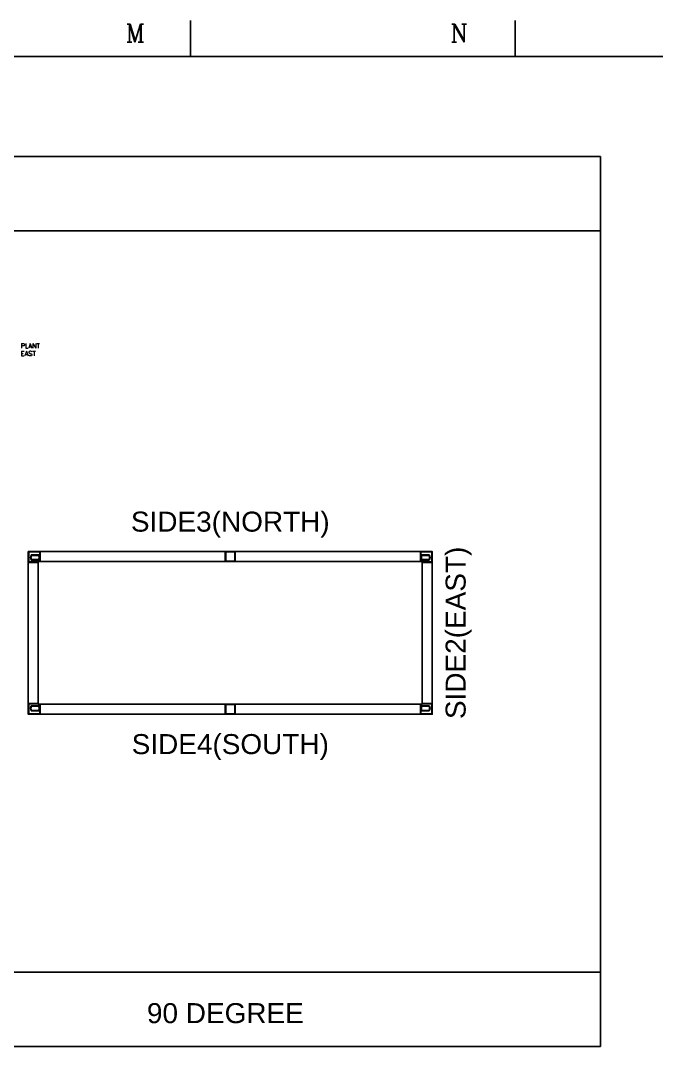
# Model space of a CAD drawing. Header units: millimetres. Extents: x 4133871 to 4440428, y -545651 to -495191.
# Drawn here: x 4419157 to 4426786, y -508120 to -495815 of the extents above; entities that cross this region are included whole.
import ezdxf
from ezdxf.enums import TextEntityAlignment as Align

# ---------------------------------------------------------------- set-up
doc = ezdxf.new("R2010")
doc.units = ezdxf.units.MM
doc.header["$LTSCALE"] = 60
for name, color, linetype in [('1', 7, 'Continuous'), ('C_TEXT_CONTAINER NO', 7, 'Continuous'), ('TAN-TIT', 30, 'Continuous')]:
    doc.layers.add(name, color=color, linetype=linetype)
doc.styles.add('Arial', font='arial.ttf')
doc.styles.add('COM', font='COMPLEX', dxfattribs={"height": 5})
doc.styles.add('RomanS', font='romans.shx', dxfattribs={"bigfont": 'whgtxt.shx'})

# ---------------------------------------------------------------- blocks, each defined once
blk = doc.blocks.new('BORDER')
at = {"layer": 'TAN-TIT'}
for p, q in [((173699, 164680), (173699, 166122)), ((186677, 164680), (186677, 166122)), ((232823, 164680), (4977, 164680))]:
    blk.add_line(p, q, dxfattribs=at)
at = {"layer": 'TAN-TIT', "style": 'COM'}
for s, p in [('M', (171103, 165257)), ('M', (171103, 165257)), ('N', (184082, 165257))]:
    blk.add_text(s, height=721, dxfattribs=at).set_placement(p)

msp = doc.modelspace()

# ---------------------------------------------------------------- linework, layer by layer
for p, q in [((4408114.5, -497447.2), (4426114.5, -497447.2)), ((4426114.5, -508120.2), (4426114.5, -497447.2)), ((4408114.5, -498336.6), (4426114.5, -498336.6)), ((4426114.5, -507230.7), (4408114.5, -507230.7)), ((4426114.5, -508120.2), (4408114.5, -508120.2))]:
    msp.add_line(p, q)
at = {"color": 3}
for p, q in [((4419250.1, -502184.2), (4419379.7, -502184.2)), ((4419250.1, -502184.2), (4419392.5, -502184.2)), ((4419250.1, -502184.2), (4419392.5, -502184.2)), ((4419250.1, -502184.2), (4419250.1, -502313.8)), ((4419250.1, -504134.6), (4419250.1, -502184.2)), ((4421778.5, -502184.2), (4421658.5, -502184.2)), ((4424096.5, -502184.2), (4423954.1, -502184.2)), ((4419370.1, -502313.8), (4419370.1, -502304.2)), ((4419392.5, -502304.2), (4419370.1, -502304.2)), ((4423954.1, -502304.2), (4419392.5, -502304.2)), ((4423954.1, -502304.2), (4423976.5, -502304.2)), ((4423976.5, -502313.8), (4423976.5, -502304.2)), ((4419370.1, -504005), (4419370.1, -502313.8)), ((4423976.5, -502313.8), (4423976.5, -504005)), ((4419250.1, -504134.6), (4419250.1, -504005)), ((4419370.1, -504005), (4419370.1, -504014.6)), ((4419392.5, -504014.6), (4419370.1, -504014.6)), ((4419392.5, -504014.6), (4423954.1, -504014.6)), ((4423954.1, -504014.6), (4423976.5, -504014.6)), ((4423976.5, -504005), (4423976.5, -504014.6))]:
    msp.add_line(p, q, dxfattribs=at)
at = {"color": 3, "linetype": 'Continuous'}
for p, q in [((4419254.9, -502189), (4419254.9, -502189)), ((4419254.9, -502189), (4419254.9, -502189)), ((4419266.5, -502189), (4419266.5, -502184.2)), ((4419266.5, -502189), (4419387.7, -502189)), ((4419387.7, -502189), (4419387.7, -502184.2)), ((4419392.5, -502189), (4419387.7, -502189)), ((4419387.7, -502189), (4419387.7, -502304.2)), ((4419392.5, -502304.2), (4419392.5, -502184.2)), ((4423954.1, -502304.2), (4423954.1, -502184.2)), ((4423954.1, -502189), (4423958.9, -502189)), ((4423958.9, -502189), (4423958.9, -502184.2)), ((4423958.9, -502189), (4423958.9, -502304.2)), ((4424080.1, -502189), (4423958.9, -502189)), ((4424080.1, -502189), (4424080.1, -502184.2)), ((4424091.7, -502189), (4424091.7, -502189)), ((4424091.7, -502189), (4424091.7, -502189)), ((4419254.9, -502200.6), (4419250.1, -502200.6)), ((4419250.1, -502309), (4419254.9, -502309)), ((4419254.9, -502309), (4419254.9, -502200.6)), ((4419254.9, -502313.8), (4419254.9, -502309)), ((4419370.1, -502309), (4419254.9, -502309)), ((4419376.6, -502225.2), (4419286.1, -502225.2)), ((4419286.1, -502285.6), (4419376.6, -502285.6)), ((4419288.7, -502230), (4419373.9, -502230)), ((4419373.9, -502280.8), (4419288.7, -502280.8)), ((4423970.1, -502225.2), (4424060.6, -502225.2)), ((4424060.6, -502285.6), (4423970.1, -502285.6)), ((4424057.9, -502230), (4423972.7, -502230)), ((4423972.7, -502280.8), (4424057.9, -502280.8)), ((4423976.5, -502309), (4424091.7, -502309)), ((4424091.7, -502200.6), (4424096.5, -502200.6)), ((4424091.7, -502309), (4424091.7, -502200.6)), ((4424096.5, -502309), (4424091.7, -502309)), ((4424091.7, -502313.8), (4424091.7, -502309)), ((4419370.1, -502313.8), (4419250.1, -502313.8)), ((4423976.5, -502313.8), (4424096.5, -502313.8)), ((4419370.1, -504005), (4419250.1, -504005)), ((4419250.1, -504009.8), (4419254.9, -504009.8)), ((4419254.9, -504005), (4419254.9, -504009.8)), ((4419370.1, -504009.8), (4419254.9, -504009.8)), ((4419254.9, -504009.8), (4419254.9, -504118.2)), ((4419286.1, -504033.2), (4419376.6, -504033.2)), ((4419387.7, -504129.8), (4419387.7, -504014.6)), ((4419392.5, -504014.6), (4419392.5, -504134.6)), ((4423954.1, -504014.6), (4423954.1, -504134.6)), ((4423958.9, -504129.8), (4423958.9, -504014.6)), ((4424060.6, -504033.2), (4423970.1, -504033.2)), ((4423976.5, -504005), (4424096.5, -504005)), ((4423976.5, -504009.8), (4424091.7, -504009.8)), ((4424091.7, -504005), (4424091.7, -504009.8)), ((4424096.5, -504009.8), (4424091.7, -504009.8)), ((4424091.7, -504009.8), (4424091.7, -504118.2)), ((4419254.9, -504118.2), (4419250.1, -504118.2)), ((4419254.9, -504129.8), (4419254.9, -504129.8)), ((4419254.9, -504129.8), (4419254.9, -504129.8)), ((4419266.5, -504129.8), (4419266.5, -504134.6)), ((4419266.5, -504129.8), (4419387.7, -504129.8)), ((4419376.6, -504093.6), (4419286.1, -504093.6)), ((4419373.9, -504038), (4419288.7, -504038)), ((4419288.7, -504088.8), (4419373.9, -504088.8)), ((4419392.5, -504129.8), (4419387.7, -504129.8)), ((4419387.7, -504129.8), (4419387.7, -504134.6)), ((4423954.1, -504129.8), (4423958.9, -504129.8)), ((4423958.9, -504129.8), (4423958.9, -504134.6)), ((4424080.1, -504129.8), (4423958.9, -504129.8)), ((4423970.1, -504093.6), (4424060.6, -504093.6)), ((4423972.7, -504038), (4424057.9, -504038)), ((4424057.9, -504088.8), (4423972.7, -504088.8)), ((4424080.1, -504129.8), (4424080.1, -504134.6)), ((4424091.7, -504118.2), (4424096.5, -504118.2)), ((4424091.7, -504129.8), (4424091.7, -504129.8)), ((4424091.7, -504129.8), (4424091.7, -504129.8))]:
    msp.add_line(p, q, dxfattribs=at)
at = {"color": 3}
for points in [[(4419250.1, -502184.2), (4419250.1, -504134.6), (4424096.5, -504134.6), (4424096.5, -502184.2)], [(4421613.3, -502184.2), (4421733.3, -502184.2), (4421733.3, -502304.2), (4421613.3, -502304.2)], [(4421618.1, -502189), (4421728.5, -502189), (4421728.5, -502299.4), (4421618.1, -502299.4)], [(4421613.3, -504014.6), (4421733.3, -504014.6), (4421733.3, -504134.6), (4421613.3, -504134.6)], [(4421618.1, -504019.4), (4421728.5, -504019.4), (4421728.5, -504129.8), (4421618.1, -504129.8)]]:
    msp.add_lwpolyline(points, close=True, dxfattribs=at)
at = {"color": 3, "linetype": 'Continuous'}
for centre, radius, start, end in [((4419266.5, -502200.6), 16.4, 90, 180), ((4419266.5, -502200.6), 11.6, 90, 180), ((4419387.7, -502189), 4.8, 0, 90), ((4423958.9, -502189), 4.8, 90, 180), ((4424080.1, -502200.6), 16.4, 0, 90), ((4424080.1, -502200.6), 11.6, 0, 90), ((4419254.9, -502309), 4.8, 180, 270), ((4419331.3, -502255.4), 54.4, 146.27916, 213.72084), ((4419331.3, -502255.4), 49.6, 149.1964, 210.8036), ((4419331.3, -502255.4), 49.6, 329.1964, 30.8036), ((4419331.3, -502255.4), 54.4, 326.27916, 33.72084), ((4424015.3, -502255.4), 54.4, 146.27916, 213.72084), ((4424015.3, -502255.4), 49.6, 149.1964, 210.8036), ((4424015.3, -502255.4), 49.6, 329.1964, 30.8036), ((4424015.3, -502255.4), 54.4, 326.27916, 33.72084), ((4424091.7, -502309), 4.8, 270, 0), ((4419254.9, -504009.8), 4.8, 90, 180), ((4419331.3, -504063.4), 54.4, 146.27916, 213.72084), ((4419331.3, -504063.4), 54.4, 326.27916, 33.72084), ((4424015.3, -504063.4), 54.4, 146.27916, 213.72084), ((4424015.3, -504063.4), 54.4, 326.27916, 33.72084), ((4424091.7, -504009.8), 4.8, 0, 90), ((4419266.5, -504118.2), 16.4, 180, 270), ((4419266.5, -504118.2), 11.6, 180, 270), ((4419331.3, -504063.4), 49.6, 149.1964, 210.8036), ((4419331.3, -504063.4), 49.6, 329.1964, 30.8036), ((4419387.7, -504129.8), 4.8, 270, 0), ((4423958.9, -504129.8), 4.8, 180, 270), ((4424015.3, -504063.4), 49.6, 149.1964, 210.8036), ((4424015.3, -504063.4), 49.6, 329.1964, 30.8036), ((4424080.1, -504118.2), 16.4, 270, 0), ((4424080.1, -504118.2), 11.6, 270, 0)]:
    msp.add_arc(centre, radius, start, end, dxfattribs=at)
for points, knots in [([(4419286.1, -502225.2), (4419286.1, -502225.2), (4419286.1, -502225.2), (4419286.1, -502225.3), (4419286.2, -502225.3), (4419286.2, -502225.4), (4419286.2, -502225.5), (4419286.3, -502225.6), (4419286.4, -502225.8), (4419286.5, -502225.9), (4419286.6, -502226.2), (4419286.7, -502226.4), (4419286.8, -502226.6), (4419286.9, -502226.7), (4419286.9, -502226.8), (4419286.9, -502226.8), (4419287, -502226.9), (4419287, -502226.9), (4419287.1, -502227.1), (4419287.2, -502227.2), (4419287.3, -502227.5), (4419287.4, -502227.6), (4419287.5, -502227.9), (4419287.6, -502228), (4419287.7, -502228.2), (4419287.7, -502228.2), (4419287.7, -502228.3), (4419287.8, -502228.3), (4419287.8, -502228.4), (4419287.8, -502228.4), (4419287.9, -502228.6), (4419288, -502228.7), (4419288.1, -502228.9), (4419288.2, -502229), (4419288.2, -502229.1), (4419288.2, -502229.2), (4419288.3, -502229.2), (4419288.3, -502229.2), (4419288.3, -502229.3), (4419288.3, -502229.3), (4419288.4, -502229.5), (4419288.5, -502229.5), (4419288.5, -502229.7), (4419288.6, -502229.7), (4419288.6, -502229.8), (4419288.6, -502229.8), (4419288.6, -502229.8), (4419288.6, -502229.8), (4419288.6, -502229.9), (4419288.7, -502229.9), (4419288.7, -502229.9), (4419288.7, -502230), (4419288.7, -502230), (4419288.7, -502230)], [0, 0, 0, 0, 0.0078196, 0.0078196, 0.0156393, 0.0312785, 0.0312785, 0.062557, 0.062557, 0.125114, 0.125114, 0.1876711, 0.1876711, 0.2189496, 0.2189496, 0.2345888, 0.2345888, 0.2502281, 0.2502281, 0.3127851, 0.3127851, 0.3753421, 0.3753421, 0.4378991, 0.4378991, 0.4535384, 0.4535384, 0.4691776, 0.4691776, 0.5004562, 0.5004562, 0.5630132, 0.5630132, 0.6255702, 0.6255702, 0.6412095, 0.6412095, 0.6568487, 0.6568487, 0.6881272, 0.6881272, 0.7506842, 0.7506842, 0.8132413, 0.8132413, 0.8288805, 0.8288805, 0.8445198, 0.8445198, 0.8757983, 0.8757983, 0.9383553, 1, 1, 1, 1]), ([(4419288.7, -502280.8), (4419288.7, -502280.8), (4419288.7, -502280.9), (4419288.7, -502280.9), (4419288.7, -502280.9), (4419288.6, -502281), (4419288.6, -502281), (4419288.6, -502281), (4419288.6, -502281), (4419288.6, -502281), (4419288.6, -502281.1), (4419288.5, -502281.2), (4419288.5, -502281.3), (4419288.4, -502281.4), (4419288.3, -502281.5), (4419288.3, -502281.5), (4419288.3, -502281.6), (4419288.3, -502281.6), (4419288.2, -502281.7), (4419288.2, -502281.7), (4419288.2, -502281.8), (4419288.1, -502281.9), (4419288, -502282.1), (4419287.9, -502282.2), (4419287.8, -502282.4), (4419287.8, -502282.4), (4419287.8, -502282.5), (4419287.7, -502282.6), (4419287.7, -502282.6), (4419287.7, -502282.7), (4419287.6, -502282.8), (4419287.5, -502282.9), (4419287.4, -502283.2), (4419287.3, -502283.3), (4419287.2, -502283.6), (4419287.1, -502283.7), (4419287, -502283.9), (4419287, -502283.9), (4419286.9, -502284), (4419286.9, -502284), (4419286.9, -502284.1), (4419286.8, -502284.2), (4419286.7, -502284.4), (4419286.6, -502284.6), (4419286.5, -502284.9), (4419286.4, -502285), (4419286.3, -502285.2), (4419286.2, -502285.3), (4419286.2, -502285.4), (4419286.2, -502285.5), (4419286.1, -502285.5), (4419286.1, -502285.6), (4419286.1, -502285.6), (4419286.1, -502285.6)], [0, 0, 0, 0, 0.0620604, 0.1245897, 0.1245897, 0.1558543, 0.1558543, 0.1714867, 0.1714867, 0.187119, 0.187119, 0.2496483, 0.2496483, 0.3121776, 0.3121776, 0.3434423, 0.3434423, 0.3590746, 0.3590746, 0.3747069, 0.3747069, 0.4372362, 0.4372362, 0.4997655, 0.4997655, 0.5310302, 0.5310302, 0.5466625, 0.5466625, 0.5622948, 0.5622948, 0.6248242, 0.6248242, 0.6873535, 0.6873535, 0.7498828, 0.7498828, 0.7655151, 0.7655151, 0.7811474, 0.7811474, 0.8124121, 0.8124121, 0.8749414, 0.8749414, 0.9374707, 0.9374707, 0.9687353, 0.9687353, 0.9843677, 0.9921838, 0.9921838, 1, 1, 1, 1]), ([(4419376.6, -502225.2), (4419376.6, -502225.2), (4419376.6, -502225.2), (4419376.5, -502225.3), (4419376.5, -502225.3), (4419376.5, -502225.4), (4419376.4, -502225.5), (4419376.4, -502225.6), (4419376.3, -502225.8), (4419376.2, -502225.9), (4419376, -502226.2), (4419375.9, -502226.4), (4419375.8, -502226.6), (4419375.8, -502226.7), (4419375.7, -502226.8), (4419375.7, -502226.8), (4419375.7, -502226.9), (4419375.7, -502226.9), (4419375.6, -502227.1), (4419375.5, -502227.2), (4419375.3, -502227.5), (4419375.3, -502227.6), (4419375.1, -502227.9), (4419375, -502228), (4419375, -502228.2), (4419374.9, -502228.2), (4419374.9, -502228.3), (4419374.9, -502228.3), (4419374.8, -502228.4), (4419374.8, -502228.4), (4419374.7, -502228.6), (4419374.7, -502228.7), (4419374.5, -502228.9), (4419374.5, -502229), (4419374.4, -502229.1), (4419374.4, -502229.2), (4419374.4, -502229.2), (4419374.4, -502229.2), (4419374.3, -502229.3), (4419374.3, -502229.3), (4419374.2, -502229.5), (4419374.2, -502229.5), (4419374.1, -502229.7), (4419374.1, -502229.7), (4419374.1, -502229.8), (4419374.1, -502229.8), (4419374, -502229.8), (4419374, -502229.8), (4419374, -502229.9), (4419374, -502229.9), (4419374, -502229.9), (4419374, -502230), (4419373.9, -502230), (4419373.9, -502230)], [0, 0, 0, 0, 0.0078196, 0.0078196, 0.0156393, 0.0312785, 0.0312785, 0.062557, 0.062557, 0.125114, 0.125114, 0.1876711, 0.1876711, 0.2189496, 0.2189496, 0.2345888, 0.2345888, 0.2502281, 0.2502281, 0.3127851, 0.3127851, 0.3753421, 0.3753421, 0.4378991, 0.4378991, 0.4535384, 0.4535384, 0.4691776, 0.4691776, 0.5004562, 0.5004562, 0.5630132, 0.5630132, 0.6255702, 0.6255702, 0.6412095, 0.6412095, 0.6568487, 0.6568487, 0.6881272, 0.6881272, 0.7506842, 0.7506842, 0.8132413, 0.8132413, 0.8288805, 0.8288805, 0.8445198, 0.8445198, 0.8757983, 0.8757983, 0.9383553, 1, 1, 1, 1]), ([(4419373.9, -502280.8), (4419373.9, -502280.8), (4419374, -502280.9), (4419374, -502280.9), (4419374, -502280.9), (4419374, -502281), (4419374, -502281), (4419374, -502281), (4419374.1, -502281), (4419374.1, -502281), (4419374.1, -502281.1), (4419374.1, -502281.2), (4419374.2, -502281.3), (4419374.2, -502281.4), (4419374.3, -502281.5), (4419374.3, -502281.5), (4419374.4, -502281.6), (4419374.4, -502281.6), (4419374.4, -502281.7), (4419374.4, -502281.7), (4419374.5, -502281.8), (4419374.5, -502281.9), (4419374.7, -502282.1), (4419374.7, -502282.2), (4419374.8, -502282.4), (4419374.8, -502282.4), (4419374.9, -502282.5), (4419374.9, -502282.6), (4419374.9, -502282.6), (4419375, -502282.7), (4419375, -502282.8), (4419375.1, -502282.9), (4419375.3, -502283.2), (4419375.3, -502283.3), (4419375.5, -502283.6), (4419375.6, -502283.7), (4419375.7, -502283.9), (4419375.7, -502283.9), (4419375.7, -502284), (4419375.7, -502284), (4419375.8, -502284.1), (4419375.8, -502284.2), (4419375.9, -502284.4), (4419376, -502284.6), (4419376.2, -502284.9), (4419376.3, -502285), (4419376.4, -502285.2), (4419376.4, -502285.3), (4419376.5, -502285.4), (4419376.5, -502285.5), (4419376.5, -502285.5), (4419376.6, -502285.6), (4419376.6, -502285.6), (4419376.6, -502285.6)], [0, 0, 0, 0, 0.0620604, 0.1245897, 0.1245897, 0.1558543, 0.1558543, 0.1714867, 0.1714867, 0.187119, 0.187119, 0.2496483, 0.2496483, 0.3121776, 0.3121776, 0.3434423, 0.3434423, 0.3590746, 0.3590746, 0.3747069, 0.3747069, 0.4372362, 0.4372362, 0.4997655, 0.4997655, 0.5310302, 0.5310302, 0.5466625, 0.5466625, 0.5622948, 0.5622948, 0.6248242, 0.6248242, 0.6873535, 0.6873535, 0.7498828, 0.7498828, 0.7655151, 0.7655151, 0.7811474, 0.7811474, 0.8124121, 0.8124121, 0.8749414, 0.8749414, 0.9374707, 0.9374707, 0.9687353, 0.9687353, 0.9843677, 0.9921838, 0.9921838, 1, 1, 1, 1]), ([(4423970.1, -502225.2), (4423970.1, -502225.2), (4423970.1, -502225.2), (4423970.1, -502225.3), (4423970.2, -502225.3), (4423970.2, -502225.4), (4423970.2, -502225.5), (4423970.3, -502225.6), (4423970.4, -502225.8), (4423970.5, -502225.9), (4423970.6, -502226.2), (4423970.7, -502226.4), (4423970.8, -502226.6), (4423970.9, -502226.7), (4423970.9, -502226.8), (4423970.9, -502226.8), (4423971, -502226.9), (4423971, -502226.9), (4423971.1, -502227.1), (4423971.2, -502227.2), (4423971.3, -502227.5), (4423971.4, -502227.6), (4423971.5, -502227.9), (4423971.6, -502228), (4423971.7, -502228.2), (4423971.7, -502228.2), (4423971.7, -502228.3), (4423971.8, -502228.3), (4423971.8, -502228.4), (4423971.8, -502228.4), (4423971.9, -502228.6), (4423972, -502228.7), (4423972.1, -502228.9), (4423972.2, -502229), (4423972.2, -502229.1), (4423972.2, -502229.2), (4423972.3, -502229.2), (4423972.3, -502229.2), (4423972.3, -502229.3), (4423972.3, -502229.3), (4423972.4, -502229.5), (4423972.5, -502229.5), (4423972.5, -502229.7), (4423972.6, -502229.7), (4423972.6, -502229.8), (4423972.6, -502229.8), (4423972.6, -502229.8), (4423972.6, -502229.8), (4423972.6, -502229.9), (4423972.7, -502229.9), (4423972.7, -502229.9), (4423972.7, -502230), (4423972.7, -502230), (4423972.7, -502230)], [0, 0, 0, 0, 0.0078196, 0.0078196, 0.0156393, 0.0312785, 0.0312785, 0.062557, 0.062557, 0.125114, 0.125114, 0.1876711, 0.1876711, 0.2189496, 0.2189496, 0.2345888, 0.2345888, 0.2502281, 0.2502281, 0.3127851, 0.3127851, 0.3753421, 0.3753421, 0.4378991, 0.4378991, 0.4535384, 0.4535384, 0.4691776, 0.4691776, 0.5004562, 0.5004562, 0.5630132, 0.5630132, 0.6255702, 0.6255702, 0.6412095, 0.6412095, 0.6568487, 0.6568487, 0.6881272, 0.6881272, 0.7506842, 0.7506842, 0.8132413, 0.8132413, 0.8288805, 0.8288805, 0.8445198, 0.8445198, 0.8757983, 0.8757983, 0.9383553, 1, 1, 1, 1]), ([(4423972.7, -502280.8), (4423972.7, -502280.8), (4423972.7, -502280.9), (4423972.7, -502280.9), (4423972.7, -502280.9), (4423972.6, -502281), (4423972.6, -502281), (4423972.6, -502281), (4423972.6, -502281), (4423972.6, -502281), (4423972.6, -502281.1), (4423972.5, -502281.2), (4423972.5, -502281.3), (4423972.4, -502281.4), (4423972.3, -502281.5), (4423972.3, -502281.5), (4423972.3, -502281.6), (4423972.3, -502281.6), (4423972.2, -502281.7), (4423972.2, -502281.7), (4423972.2, -502281.8), (4423972.1, -502281.9), (4423972, -502282.1), (4423971.9, -502282.2), (4423971.8, -502282.4), (4423971.8, -502282.4), (4423971.8, -502282.5), (4423971.7, -502282.6), (4423971.7, -502282.6), (4423971.7, -502282.7), (4423971.6, -502282.8), (4423971.5, -502282.9), (4423971.4, -502283.2), (4423971.3, -502283.3), (4423971.2, -502283.6), (4423971.1, -502283.7), (4423971, -502283.9), (4423971, -502283.9), (4423970.9, -502284), (4423970.9, -502284), (4423970.9, -502284.1), (4423970.8, -502284.2), (4423970.7, -502284.4), (4423970.6, -502284.6), (4423970.5, -502284.9), (4423970.4, -502285), (4423970.3, -502285.2), (4423970.2, -502285.3), (4423970.2, -502285.4), (4423970.2, -502285.5), (4423970.1, -502285.5), (4423970.1, -502285.6), (4423970.1, -502285.6), (4423970.1, -502285.6)], [0, 0, 0, 0, 0.0620604, 0.1245897, 0.1245897, 0.1558543, 0.1558543, 0.1714867, 0.1714867, 0.187119, 0.187119, 0.2496483, 0.2496483, 0.3121776, 0.3121776, 0.3434423, 0.3434423, 0.3590746, 0.3590746, 0.3747069, 0.3747069, 0.4372362, 0.4372362, 0.4997655, 0.4997655, 0.5310302, 0.5310302, 0.5466625, 0.5466625, 0.5622948, 0.5622948, 0.6248242, 0.6248242, 0.6873535, 0.6873535, 0.7498828, 0.7498828, 0.7655151, 0.7655151, 0.7811474, 0.7811474, 0.8124121, 0.8124121, 0.8749414, 0.8749414, 0.9374707, 0.9374707, 0.9687353, 0.9687353, 0.9843677, 0.9921838, 0.9921838, 1, 1, 1, 1]), ([(4424060.6, -502225.2), (4424060.6, -502225.2), (4424060.6, -502225.2), (4424060.5, -502225.3), (4424060.5, -502225.3), (4424060.5, -502225.4), (4424060.4, -502225.5), (4424060.4, -502225.6), (4424060.3, -502225.8), (4424060.2, -502225.9), (4424060, -502226.2), (4424059.9, -502226.4), (4424059.8, -502226.6), (4424059.8, -502226.7), (4424059.7, -502226.8), (4424059.7, -502226.8), (4424059.7, -502226.9), (4424059.7, -502226.9), (4424059.6, -502227.1), (4424059.5, -502227.2), (4424059.3, -502227.5), (4424059.3, -502227.6), (4424059.1, -502227.9), (4424059, -502228), (4424059, -502228.2), (4424058.9, -502228.2), (4424058.9, -502228.3), (4424058.9, -502228.3), (4424058.8, -502228.4), (4424058.8, -502228.4), (4424058.7, -502228.6), (4424058.7, -502228.7), (4424058.5, -502228.9), (4424058.5, -502229), (4424058.4, -502229.1), (4424058.4, -502229.2), (4424058.4, -502229.2), (4424058.4, -502229.2), (4424058.3, -502229.3), (4424058.3, -502229.3), (4424058.2, -502229.5), (4424058.2, -502229.5), (4424058.1, -502229.7), (4424058.1, -502229.7), (4424058.1, -502229.8), (4424058, -502229.8), (4424058, -502229.8), (4424058, -502229.8), (4424058, -502229.9), (4424058, -502229.9), (4424058, -502229.9), (4424058, -502230), (4424057.9, -502230), (4424057.9, -502230)], [0, 0, 0, 0, 0.0078196, 0.0078196, 0.0156393, 0.0312785, 0.0312785, 0.062557, 0.062557, 0.125114, 0.125114, 0.1876711, 0.1876711, 0.2189496, 0.2189496, 0.2345888, 0.2345888, 0.2502281, 0.2502281, 0.3127851, 0.3127851, 0.3753421, 0.3753421, 0.4378991, 0.4378991, 0.4535384, 0.4535384, 0.4691776, 0.4691776, 0.5004562, 0.5004562, 0.5630132, 0.5630132, 0.6255702, 0.6255702, 0.6412095, 0.6412095, 0.6568487, 0.6568487, 0.6881272, 0.6881272, 0.7506842, 0.7506842, 0.8132413, 0.8132413, 0.8288805, 0.8288805, 0.8445198, 0.8445198, 0.8757983, 0.8757983, 0.9383553, 1, 1, 1, 1]), ([(4424057.9, -502280.8), (4424057.9, -502280.8), (4424058, -502280.9), (4424058, -502280.9), (4424058, -502280.9), (4424058, -502281), (4424058, -502281), (4424058, -502281), (4424058, -502281), (4424058.1, -502281), (4424058.1, -502281.1), (4424058.1, -502281.2), (4424058.2, -502281.3), (4424058.2, -502281.4), (4424058.3, -502281.5), (4424058.3, -502281.5), (4424058.4, -502281.6), (4424058.4, -502281.6), (4424058.4, -502281.7), (4424058.4, -502281.7), (4424058.5, -502281.8), (4424058.5, -502281.9), (4424058.7, -502282.1), (4424058.7, -502282.2), (4424058.8, -502282.4), (4424058.8, -502282.4), (4424058.9, -502282.5), (4424058.9, -502282.6), (4424058.9, -502282.6), (4424059, -502282.7), (4424059, -502282.8), (4424059.1, -502282.9), (4424059.3, -502283.2), (4424059.3, -502283.3), (4424059.5, -502283.6), (4424059.6, -502283.7), (4424059.7, -502283.9), (4424059.7, -502283.9), (4424059.7, -502284), (4424059.7, -502284), (4424059.8, -502284.1), (4424059.8, -502284.2), (4424059.9, -502284.4), (4424060, -502284.6), (4424060.2, -502284.9), (4424060.3, -502285), (4424060.4, -502285.2), (4424060.4, -502285.3), (4424060.5, -502285.4), (4424060.5, -502285.5), (4424060.5, -502285.5), (4424060.6, -502285.6), (4424060.6, -502285.6), (4424060.6, -502285.6)], [0, 0, 0, 0, 0.0620604, 0.1245897, 0.1245897, 0.1558543, 0.1558543, 0.1714867, 0.1714867, 0.187119, 0.187119, 0.2496483, 0.2496483, 0.3121776, 0.3121776, 0.3434423, 0.3434423, 0.3590746, 0.3590746, 0.3747069, 0.3747069, 0.4372362, 0.4372362, 0.4997655, 0.4997655, 0.5310302, 0.5310302, 0.5466625, 0.5466625, 0.5622948, 0.5622948, 0.6248242, 0.6248242, 0.6873535, 0.6873535, 0.7498828, 0.7498828, 0.7655151, 0.7655151, 0.7811474, 0.7811474, 0.8124121, 0.8124121, 0.8749414, 0.8749414, 0.9374707, 0.9374707, 0.9687353, 0.9687353, 0.9843677, 0.9921838, 0.9921838, 1, 1, 1, 1]), ([(4419288.7, -504038), (4419288.7, -504038), (4419288.7, -504038), (4419288.7, -504037.9), (4419288.7, -504037.9), (4419288.6, -504037.9), (4419288.6, -504037.8), (4419288.6, -504037.8), (4419288.6, -504037.8), (4419288.6, -504037.8), (4419288.6, -504037.7), (4419288.5, -504037.7), (4419288.5, -504037.5), (4419288.4, -504037.5), (4419288.3, -504037.3), (4419288.3, -504037.3), (4419288.3, -504037.2), (4419288.3, -504037.2), (4419288.2, -504037.2), (4419288.2, -504037.1), (4419288.2, -504037), (4419288.1, -504036.9), (4419288, -504036.7), (4419287.9, -504036.6), (4419287.8, -504036.4), (4419287.8, -504036.4), (4419287.8, -504036.3), (4419287.7, -504036.3), (4419287.7, -504036.2), (4419287.7, -504036.2), (4419287.6, -504036), (4419287.5, -504035.9), (4419287.4, -504035.6), (4419287.3, -504035.5), (4419287.2, -504035.2), (4419287.1, -504035.1), (4419287, -504034.9), (4419287, -504034.9), (4419286.9, -504034.8), (4419286.9, -504034.8), (4419286.9, -504034.7), (4419286.8, -504034.6), (4419286.7, -504034.4), (4419286.6, -504034.2), (4419286.5, -504033.9), (4419286.4, -504033.8), (4419286.3, -504033.6), (4419286.2, -504033.5), (4419286.2, -504033.4), (4419286.2, -504033.3), (4419286.1, -504033.3), (4419286.1, -504033.2), (4419286.1, -504033.2), (4419286.1, -504033.2)], [0, 0, 0, 0, 0.0620604, 0.1245897, 0.1245897, 0.1558543, 0.1558543, 0.1714867, 0.1714867, 0.187119, 0.187119, 0.2496483, 0.2496483, 0.3121776, 0.3121776, 0.3434423, 0.3434423, 0.3590746, 0.3590746, 0.3747069, 0.3747069, 0.4372362, 0.4372362, 0.4997655, 0.4997655, 0.5310302, 0.5310302, 0.5466625, 0.5466625, 0.5622948, 0.5622948, 0.6248242, 0.6248242, 0.6873535, 0.6873535, 0.7498828, 0.7498828, 0.7655151, 0.7655151, 0.7811474, 0.7811474, 0.8124121, 0.8124121, 0.8749414, 0.8749414, 0.9374707, 0.9374707, 0.9687353, 0.9687353, 0.9843677, 0.9921838, 0.9921838, 1, 1, 1, 1]), ([(4419373.9, -504038), (4419373.9, -504038), (4419374, -504038), (4419374, -504037.9), (4419374, -504037.9), (4419374, -504037.9), (4419374, -504037.8), (4419374, -504037.8), (4419374.1, -504037.8), (4419374.1, -504037.8), (4419374.1, -504037.7), (4419374.1, -504037.7), (4419374.2, -504037.5), (4419374.2, -504037.5), (4419374.3, -504037.3), (4419374.3, -504037.3), (4419374.4, -504037.2), (4419374.4, -504037.2), (4419374.4, -504037.2), (4419374.4, -504037.1), (4419374.5, -504037), (4419374.5, -504036.9), (4419374.7, -504036.7), (4419374.7, -504036.6), (4419374.8, -504036.4), (4419374.8, -504036.4), (4419374.9, -504036.3), (4419374.9, -504036.3), (4419374.9, -504036.2), (4419375, -504036.2), (4419375, -504036), (4419375.1, -504035.9), (4419375.3, -504035.6), (4419375.3, -504035.5), (4419375.5, -504035.2), (4419375.6, -504035.1), (4419375.7, -504034.9), (4419375.7, -504034.9), (4419375.7, -504034.8), (4419375.7, -504034.8), (4419375.8, -504034.7), (4419375.8, -504034.6), (4419375.9, -504034.4), (4419376, -504034.2), (4419376.2, -504033.9), (4419376.3, -504033.8), (4419376.4, -504033.6), (4419376.4, -504033.5), (4419376.5, -504033.4), (4419376.5, -504033.3), (4419376.5, -504033.3), (4419376.6, -504033.2), (4419376.6, -504033.2), (4419376.6, -504033.2)], [0, 0, 0, 0, 0.0620604, 0.1245897, 0.1245897, 0.1558543, 0.1558543, 0.1714867, 0.1714867, 0.187119, 0.187119, 0.2496483, 0.2496483, 0.3121776, 0.3121776, 0.3434423, 0.3434423, 0.3590746, 0.3590746, 0.3747069, 0.3747069, 0.4372362, 0.4372362, 0.4997655, 0.4997655, 0.5310302, 0.5310302, 0.5466625, 0.5466625, 0.5622948, 0.5622948, 0.6248242, 0.6248242, 0.6873535, 0.6873535, 0.7498828, 0.7498828, 0.7655151, 0.7655151, 0.7811474, 0.7811474, 0.8124121, 0.8124121, 0.8749414, 0.8749414, 0.9374707, 0.9374707, 0.9687353, 0.9687353, 0.9843677, 0.9921838, 0.9921838, 1, 1, 1, 1]), ([(4423972.7, -504038), (4423972.7, -504038), (4423972.7, -504038), (4423972.7, -504037.9), (4423972.7, -504037.9), (4423972.6, -504037.9), (4423972.6, -504037.8), (4423972.6, -504037.8), (4423972.6, -504037.8), (4423972.6, -504037.8), (4423972.6, -504037.7), (4423972.5, -504037.7), (4423972.5, -504037.5), (4423972.4, -504037.5), (4423972.3, -504037.3), (4423972.3, -504037.3), (4423972.3, -504037.2), (4423972.3, -504037.2), (4423972.2, -504037.2), (4423972.2, -504037.1), (4423972.2, -504037), (4423972.1, -504036.9), (4423972, -504036.7), (4423971.9, -504036.6), (4423971.8, -504036.4), (4423971.8, -504036.4), (4423971.8, -504036.3), (4423971.7, -504036.3), (4423971.7, -504036.2), (4423971.7, -504036.2), (4423971.6, -504036), (4423971.5, -504035.9), (4423971.4, -504035.6), (4423971.3, -504035.5), (4423971.2, -504035.2), (4423971.1, -504035.1), (4423971, -504034.9), (4423971, -504034.9), (4423970.9, -504034.8), (4423970.9, -504034.8), (4423970.9, -504034.7), (4423970.8, -504034.6), (4423970.7, -504034.4), (4423970.6, -504034.2), (4423970.5, -504033.9), (4423970.4, -504033.8), (4423970.3, -504033.6), (4423970.2, -504033.5), (4423970.2, -504033.4), (4423970.2, -504033.3), (4423970.1, -504033.3), (4423970.1, -504033.2), (4423970.1, -504033.2), (4423970.1, -504033.2)], [0, 0, 0, 0, 0.0620604, 0.1245897, 0.1245897, 0.1558543, 0.1558543, 0.1714867, 0.1714867, 0.187119, 0.187119, 0.2496483, 0.2496483, 0.3121776, 0.3121776, 0.3434423, 0.3434423, 0.3590746, 0.3590746, 0.3747069, 0.3747069, 0.4372362, 0.4372362, 0.4997655, 0.4997655, 0.5310302, 0.5310302, 0.5466625, 0.5466625, 0.5622948, 0.5622948, 0.6248242, 0.6248242, 0.6873535, 0.6873535, 0.7498828, 0.7498828, 0.7655151, 0.7655151, 0.7811474, 0.7811474, 0.8124121, 0.8124121, 0.8749414, 0.8749414, 0.9374707, 0.9374707, 0.9687353, 0.9687353, 0.9843677, 0.9921838, 0.9921838, 1, 1, 1, 1]), ([(4424057.9, -504038), (4424057.9, -504038), (4424058, -504038), (4424058, -504037.9), (4424058, -504037.9), (4424058, -504037.9), (4424058, -504037.8), (4424058, -504037.8), (4424058, -504037.8), (4424058.1, -504037.8), (4424058.1, -504037.7), (4424058.1, -504037.7), (4424058.2, -504037.5), (4424058.2, -504037.5), (4424058.3, -504037.3), (4424058.3, -504037.3), (4424058.4, -504037.2), (4424058.4, -504037.2), (4424058.4, -504037.2), (4424058.4, -504037.1), (4424058.5, -504037), (4424058.5, -504036.9), (4424058.7, -504036.7), (4424058.7, -504036.6), (4424058.8, -504036.4), (4424058.8, -504036.4), (4424058.9, -504036.3), (4424058.9, -504036.3), (4424058.9, -504036.2), (4424059, -504036.2), (4424059, -504036), (4424059.1, -504035.9), (4424059.3, -504035.6), (4424059.3, -504035.5), (4424059.5, -504035.2), (4424059.6, -504035.1), (4424059.7, -504034.9), (4424059.7, -504034.9), (4424059.7, -504034.8), (4424059.7, -504034.8), (4424059.8, -504034.7), (4424059.8, -504034.6), (4424059.9, -504034.4), (4424060, -504034.2), (4424060.2, -504033.9), (4424060.3, -504033.8), (4424060.4, -504033.6), (4424060.4, -504033.5), (4424060.5, -504033.4), (4424060.5, -504033.3), (4424060.5, -504033.3), (4424060.6, -504033.2), (4424060.6, -504033.2), (4424060.6, -504033.2)], [0, 0, 0, 0, 0.0620604, 0.1245897, 0.1245897, 0.1558543, 0.1558543, 0.1714867, 0.1714867, 0.187119, 0.187119, 0.2496483, 0.2496483, 0.3121776, 0.3121776, 0.3434423, 0.3434423, 0.3590746, 0.3590746, 0.3747069, 0.3747069, 0.4372362, 0.4372362, 0.4997655, 0.4997655, 0.5310302, 0.5310302, 0.5466625, 0.5466625, 0.5622948, 0.5622948, 0.6248242, 0.6248242, 0.6873535, 0.6873535, 0.7498828, 0.7498828, 0.7655151, 0.7655151, 0.7811474, 0.7811474, 0.8124121, 0.8124121, 0.8749414, 0.8749414, 0.9374707, 0.9374707, 0.9687353, 0.9687353, 0.9843677, 0.9921838, 0.9921838, 1, 1, 1, 1]), ([(4419286.1, -504093.6), (4419286.1, -504093.6), (4419286.1, -504093.6), (4419286.1, -504093.5), (4419286.2, -504093.5), (4419286.2, -504093.4), (4419286.2, -504093.3), (4419286.3, -504093.2), (4419286.4, -504093), (4419286.5, -504092.9), (4419286.6, -504092.6), (4419286.7, -504092.4), (4419286.8, -504092.2), (4419286.9, -504092.1), (4419286.9, -504092), (4419286.9, -504092), (4419287, -504091.9), (4419287, -504091.9), (4419287.1, -504091.7), (4419287.2, -504091.6), (4419287.3, -504091.3), (4419287.4, -504091.2), (4419287.5, -504090.9), (4419287.6, -504090.8), (4419287.7, -504090.7), (4419287.7, -504090.6), (4419287.7, -504090.6), (4419287.8, -504090.5), (4419287.8, -504090.4), (4419287.8, -504090.4), (4419287.9, -504090.2), (4419288, -504090.1), (4419288.1, -504089.9), (4419288.2, -504089.8), (4419288.2, -504089.7), (4419288.2, -504089.7), (4419288.3, -504089.6), (4419288.3, -504089.6), (4419288.3, -504089.5), (4419288.3, -504089.5), (4419288.4, -504089.4), (4419288.5, -504089.3), (4419288.5, -504089.2), (4419288.6, -504089.1), (4419288.6, -504089), (4419288.6, -504089), (4419288.6, -504089), (4419288.6, -504089), (4419288.6, -504089), (4419288.7, -504088.9), (4419288.7, -504088.9), (4419288.7, -504088.9), (4419288.7, -504088.8), (4419288.7, -504088.8)], [0, 0, 0, 0, 0.0078196, 0.0078196, 0.0156393, 0.0312785, 0.0312785, 0.062557, 0.062557, 0.125114, 0.125114, 0.1876711, 0.1876711, 0.2189496, 0.2189496, 0.2345888, 0.2345888, 0.2502281, 0.2502281, 0.3127851, 0.3127851, 0.3753421, 0.3753421, 0.4378991, 0.4378991, 0.4535384, 0.4535384, 0.4691776, 0.4691776, 0.5004562, 0.5004562, 0.5630132, 0.5630132, 0.6255702, 0.6255702, 0.6412095, 0.6412095, 0.6568487, 0.6568487, 0.6881272, 0.6881272, 0.7506842, 0.7506842, 0.8132413, 0.8132413, 0.8288805, 0.8288805, 0.8445198, 0.8445198, 0.8757983, 0.8757983, 0.9383553, 1, 1, 1, 1]), ([(4419376.6, -504093.6), (4419376.6, -504093.6), (4419376.6, -504093.6), (4419376.5, -504093.5), (4419376.5, -504093.5), (4419376.5, -504093.4), (4419376.4, -504093.3), (4419376.4, -504093.2), (4419376.3, -504093), (4419376.2, -504092.9), (4419376, -504092.6), (4419375.9, -504092.4), (4419375.8, -504092.2), (4419375.8, -504092.1), (4419375.7, -504092), (4419375.7, -504092), (4419375.7, -504091.9), (4419375.7, -504091.9), (4419375.6, -504091.7), (4419375.5, -504091.6), (4419375.3, -504091.3), (4419375.3, -504091.2), (4419375.1, -504090.9), (4419375, -504090.8), (4419375, -504090.7), (4419374.9, -504090.6), (4419374.9, -504090.6), (4419374.9, -504090.5), (4419374.8, -504090.4), (4419374.8, -504090.4), (4419374.7, -504090.2), (4419374.7, -504090.1), (4419374.5, -504089.9), (4419374.5, -504089.8), (4419374.4, -504089.7), (4419374.4, -504089.7), (4419374.4, -504089.6), (4419374.4, -504089.6), (4419374.3, -504089.5), (4419374.3, -504089.5), (4419374.2, -504089.4), (4419374.2, -504089.3), (4419374.1, -504089.2), (4419374.1, -504089.1), (4419374.1, -504089), (4419374.1, -504089), (4419374, -504089), (4419374, -504089), (4419374, -504089), (4419374, -504088.9), (4419374, -504088.9), (4419374, -504088.9), (4419373.9, -504088.8), (4419373.9, -504088.8)], [0, 0, 0, 0, 0.0078196, 0.0078196, 0.0156393, 0.0312785, 0.0312785, 0.062557, 0.062557, 0.125114, 0.125114, 0.1876711, 0.1876711, 0.2189496, 0.2189496, 0.2345888, 0.2345888, 0.2502281, 0.2502281, 0.3127851, 0.3127851, 0.3753421, 0.3753421, 0.4378991, 0.4378991, 0.4535384, 0.4535384, 0.4691776, 0.4691776, 0.5004562, 0.5004562, 0.5630132, 0.5630132, 0.6255702, 0.6255702, 0.6412095, 0.6412095, 0.6568487, 0.6568487, 0.6881272, 0.6881272, 0.7506842, 0.7506842, 0.8132413, 0.8132413, 0.8288805, 0.8288805, 0.8445198, 0.8445198, 0.8757983, 0.8757983, 0.9383553, 1, 1, 1, 1]), ([(4423970.1, -504093.6), (4423970.1, -504093.6), (4423970.1, -504093.6), (4423970.1, -504093.5), (4423970.2, -504093.5), (4423970.2, -504093.4), (4423970.2, -504093.3), (4423970.3, -504093.2), (4423970.4, -504093), (4423970.5, -504092.9), (4423970.6, -504092.6), (4423970.7, -504092.4), (4423970.8, -504092.2), (4423970.9, -504092.1), (4423970.9, -504092), (4423970.9, -504092), (4423971, -504091.9), (4423971, -504091.9), (4423971.1, -504091.7), (4423971.2, -504091.6), (4423971.3, -504091.3), (4423971.4, -504091.2), (4423971.5, -504090.9), (4423971.6, -504090.8), (4423971.7, -504090.7), (4423971.7, -504090.6), (4423971.7, -504090.6), (4423971.8, -504090.5), (4423971.8, -504090.4), (4423971.8, -504090.4), (4423971.9, -504090.2), (4423972, -504090.1), (4423972.1, -504089.9), (4423972.2, -504089.8), (4423972.2, -504089.7), (4423972.2, -504089.7), (4423972.3, -504089.6), (4423972.3, -504089.6), (4423972.3, -504089.5), (4423972.3, -504089.5), (4423972.4, -504089.4), (4423972.5, -504089.3), (4423972.5, -504089.2), (4423972.6, -504089.1), (4423972.6, -504089), (4423972.6, -504089), (4423972.6, -504089), (4423972.6, -504089), (4423972.6, -504089), (4423972.7, -504088.9), (4423972.7, -504088.9), (4423972.7, -504088.9), (4423972.7, -504088.8), (4423972.7, -504088.8)], [0, 0, 0, 0, 0.0078196, 0.0078196, 0.0156393, 0.0312785, 0.0312785, 0.062557, 0.062557, 0.125114, 0.125114, 0.1876711, 0.1876711, 0.2189496, 0.2189496, 0.2345888, 0.2345888, 0.2502281, 0.2502281, 0.3127851, 0.3127851, 0.3753421, 0.3753421, 0.4378991, 0.4378991, 0.4535384, 0.4535384, 0.4691776, 0.4691776, 0.5004562, 0.5004562, 0.5630132, 0.5630132, 0.6255702, 0.6255702, 0.6412095, 0.6412095, 0.6568487, 0.6568487, 0.6881272, 0.6881272, 0.7506842, 0.7506842, 0.8132413, 0.8132413, 0.8288805, 0.8288805, 0.8445198, 0.8445198, 0.8757983, 0.8757983, 0.9383553, 1, 1, 1, 1]), ([(4424060.6, -504093.6), (4424060.6, -504093.6), (4424060.6, -504093.6), (4424060.5, -504093.5), (4424060.5, -504093.5), (4424060.5, -504093.4), (4424060.4, -504093.3), (4424060.4, -504093.2), (4424060.3, -504093), (4424060.2, -504092.9), (4424060, -504092.6), (4424059.9, -504092.4), (4424059.8, -504092.2), (4424059.8, -504092.1), (4424059.7, -504092), (4424059.7, -504092), (4424059.7, -504091.9), (4424059.7, -504091.9), (4424059.6, -504091.7), (4424059.5, -504091.6), (4424059.3, -504091.3), (4424059.3, -504091.2), (4424059.1, -504090.9), (4424059, -504090.8), (4424059, -504090.7), (4424058.9, -504090.6), (4424058.9, -504090.6), (4424058.9, -504090.5), (4424058.8, -504090.4), (4424058.8, -504090.4), (4424058.7, -504090.2), (4424058.7, -504090.1), (4424058.5, -504089.9), (4424058.5, -504089.8), (4424058.4, -504089.7), (4424058.4, -504089.7), (4424058.4, -504089.6), (4424058.4, -504089.6), (4424058.3, -504089.5), (4424058.3, -504089.5), (4424058.2, -504089.4), (4424058.2, -504089.3), (4424058.1, -504089.2), (4424058.1, -504089.1), (4424058.1, -504089), (4424058, -504089), (4424058, -504089), (4424058, -504089), (4424058, -504089), (4424058, -504088.9), (4424058, -504088.9), (4424058, -504088.9), (4424057.9, -504088.8), (4424057.9, -504088.8)], [0, 0, 0, 0, 0.0078196, 0.0078196, 0.0156393, 0.0312785, 0.0312785, 0.062557, 0.062557, 0.125114, 0.125114, 0.1876711, 0.1876711, 0.2189496, 0.2189496, 0.2345888, 0.2345888, 0.2502281, 0.2502281, 0.3127851, 0.3127851, 0.3753421, 0.3753421, 0.4378991, 0.4378991, 0.4535384, 0.4535384, 0.4691776, 0.4691776, 0.5004562, 0.5004562, 0.5630132, 0.5630132, 0.6255702, 0.6255702, 0.6412095, 0.6412095, 0.6568487, 0.6568487, 0.6881272, 0.6881272, 0.7506842, 0.7506842, 0.8132413, 0.8132413, 0.8288805, 0.8288805, 0.8445198, 0.8445198, 0.8757983, 0.8757983, 0.9383553, 1, 1, 1, 1])]:
    msp.add_open_spline(points, degree=3, knots=knots, dxfattribs=at)

# ---------------------------------------------------------------- block references
at = {"layer": '1', "xscale": 0.3, "yscale": 0.3, "zscale": 0.3}
msp.add_blockref('BORDER', (4369087.7, -545651.2), dxfattribs=at)

# ---------------------------------------------------------------- texts
at = {"style": 'RomanS', "oblique": 0, "width": 1}
for s, p in [('PLANT', (4419160.1, -499745.4)), ('PLANT', (4419160.1, -499745.4)), ('EAST', (4419161, -499838.3))]:
    msp.add_text(s, height=56.7, rotation=0.00868, dxfattribs=at).set_placement(p)
at = {"layer": 'C_TEXT_CONTAINER NO', "style": 'Arial'}
for s, p in [('SIDE3(NORTH)', (4421673.3, -501825)), ('SIDE4(SOUTH)', (4421673.3, -504493.4)), ('90 DEGREE', (4421614.5, -507720.2))]:
    msp.add_text(s, height=240, dxfattribs=at).set_placement(p, align=Align.MIDDLE_CENTER)
msp.add_text('SIDE2(EAST)', height=240, rotation=90, dxfattribs=at).set_placement((4424376.8, -503159.4), align=Align.MIDDLE_CENTER)

doc.saveas('drawing.dxf')
